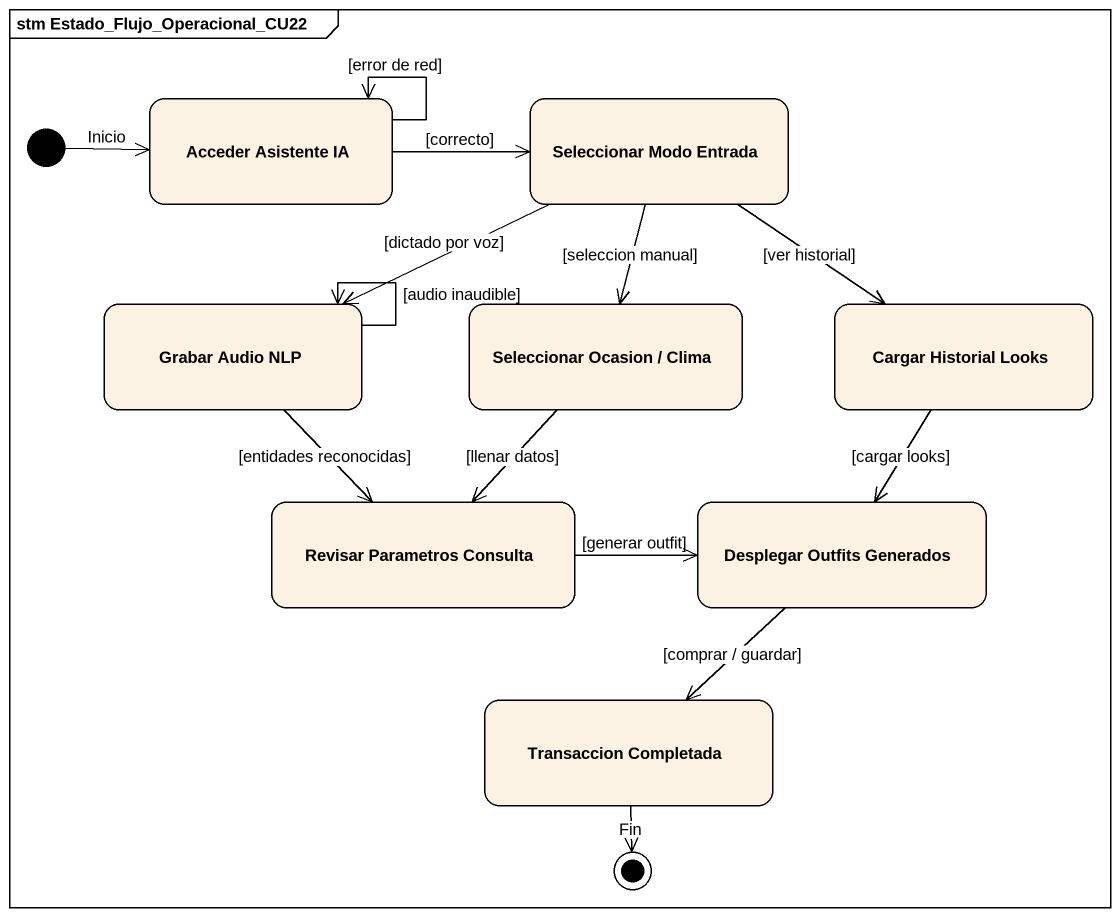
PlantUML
@startuml
mainframe stm Estado_Flujo_Operacional_CU22
hide empty description
state "Acceder Asistente IA" as Acceder_Asistente_IA
state "Seleccionar Modo Entrada" as Seleccionar_Modo_Entrada
state "Grabar Audio NLP" as Grabar_Audio_NLP
state "Seleccionar Ocasion / Clima" as Seleccionar_Ocasion_Clima
state "Cargar Historial Looks" as Cargar_Historial_Looks
state "Revisar Parametros Consulta" as Revisar_Parametros_Consulta
state "Desplegar Outfits Generados" as Desplegar_Outfits_Generados
state "Transaccion Completada" as Transaccion_Completada
[*] -right-> Acceder_Asistente_IA : Inicio
Acceder_Asistente_IA --> Acceder_Asistente_IA : [error de red]
Acceder_Asistente_IA -right-> Seleccionar_Modo_Entrada : [correcto]
Seleccionar_Modo_Entrada -left-> Grabar_Audio_NLP : [dictado por voz]
Seleccionar_Modo_Entrada --> Seleccionar_Ocasion_Clima : [seleccion manual]
Seleccionar_Modo_Entrada --> Cargar_Historial_Looks : [ver historial]
Grabar_Audio_NLP --> Grabar_Audio_NLP : [audio inaudible]
Grabar_Audio_NLP --> Revisar_Parametros_Consulta : [entidades reconocidas]
Seleccionar_Ocasion_Clima --> Revisar_Parametros_Consulta : [llenar datos]
Cargar_Historial_Looks --> Desplegar_Outfits_Generados : [cargar looks]
Revisar_Parametros_Consulta -right-> Desplegar_Outfits_Generados : [generar outfit]
Desplegar_Outfits_Generados --> Transaccion_Completada : [comprar / guardar]
Transaccion_Completada --> [*] : Fin
@enduml
